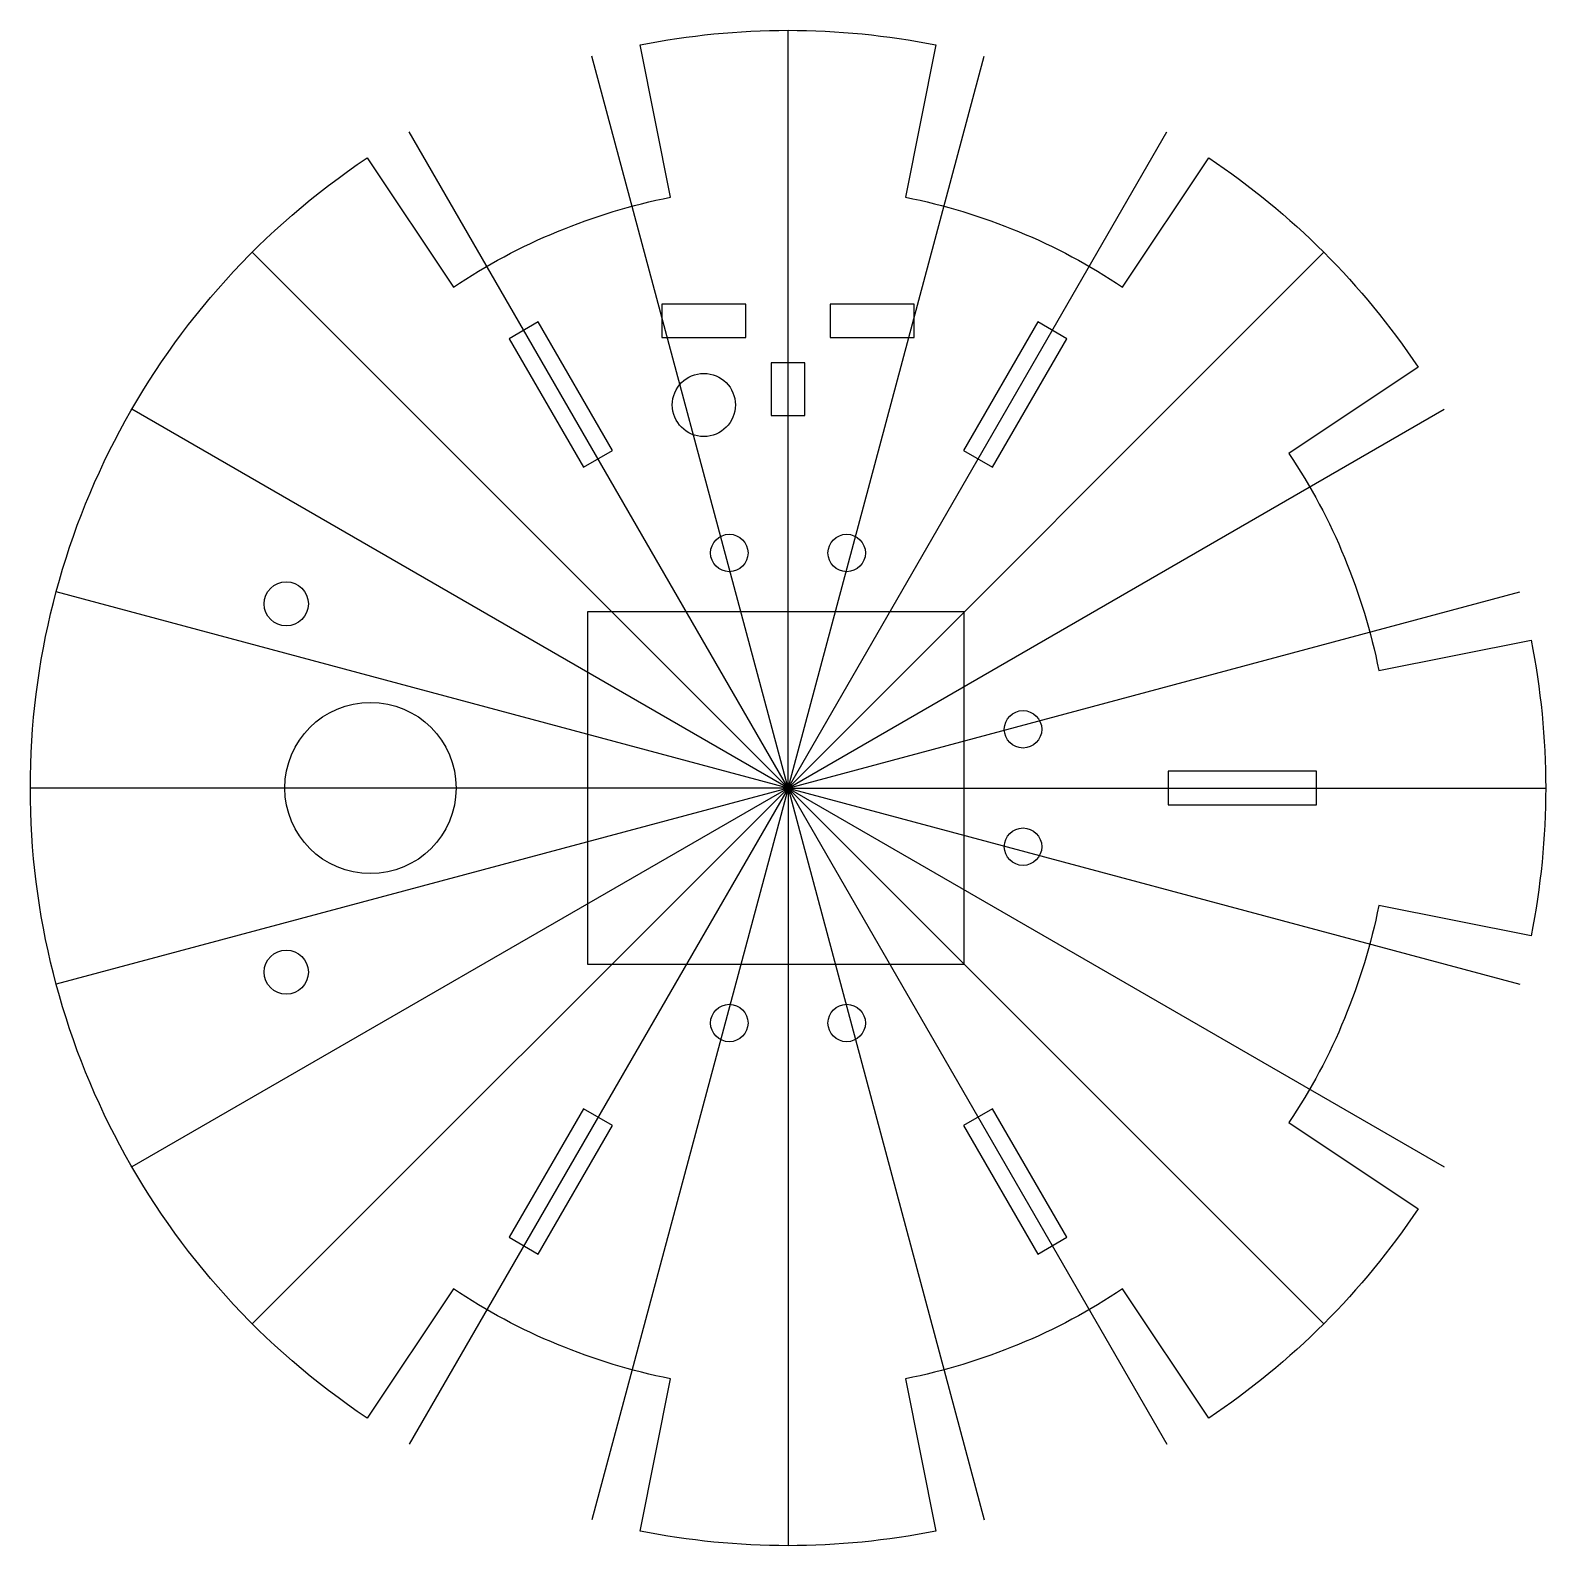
# Model space of a CAD drawing. Header units: millimetres. Extents: x -72 to 72, y -72 to 72.
import ezdxf

# ---------------------------------------------------------------- set-up
doc = ezdxf.new("R2010")
doc.units = ezdxf.units.MM
doc.layers.get('0').update_dxf_attribs({"linetype": 'CONTINUOUS'})

msp = doc.modelspace()

# ---------------------------------------------------------------- linework, layer by layer
for q in [(0, 72.02), (-18.64, 69.57), (18.64, 69.57), (-36.01, 62.38), (36.01, 62.38), (-50.93, 50.93), (50.93, 50.93), (-62.38, 36.01), (62.38, 36.01), (-69.57, 18.64), (69.57, 18.64), (-72.02, 0), (-69.57, -18.64), (-62.38, -36.01), (-50.93, -50.93), (-36.01, -62.38), (-18.64, -69.57), (0, -72.02), (18.64, -69.57), (36.01, -62.38), (50.93, -50.93), (62.38, -36.01), (69.57, -18.64), (72.02, 0)]:
    msp.add_line((0, 0), q)
msp.add_lwpolyline([(59.89, 40.01), (47.61, 31.81, -0.098491), (56.16, 11.17), (70.64, 14.05, -0.098491), (70.64, -14.05), (56.16, -11.17, -0.098491), (47.61, -31.81), (59.89, -40.01, -0.098491), (40.01, -59.89), (31.81, -47.61, -0.098491), (11.17, -56.16), (14.05, -70.64, -0.098491), (-14.05, -70.64), (-11.17, -56.16, -0.098491), (-31.81, -47.61), (-40.01, -59.89, -0.534511), (-40.01, 59.89), (-31.81, 47.61, -0.098491), (-11.17, 56.16), (-14.05, 70.64, -0.098491), (14.05, 70.64), (11.17, 56.16, -0.098491), (31.81, 47.61), (40.01, 59.89, -0.098491)], format="xyb", close=True)
for points in [[(-12, 46), (-12, 42.83), (-4, 42.83), (-4, 46)], [(12, 46), (4, 46), (4, 42.83), (12, 42.83)], [(-16.69, 32.08), (-23.74, 44.3), (-26.49, 42.71), (-19.44, 30.5)], [(19.44, 30.5), (26.49, 42.71), (23.74, 44.3), (16.69, 32.08)], [(-1.59, 40.41), (-1.59, 35.41), (1.59, 35.41), (1.59, 40.41)], [(-19.05, 16.76), (-19.05, -16.76), (16.76, -16.76), (16.76, 16.76)], [(36.13, -1.59), (50.24, -1.59), (50.24, 1.59), (36.13, 1.59)], [(-19.44, -30.5), (-26.49, -42.71), (-23.74, -44.3), (-16.69, -32.08)], [(16.69, -32.08), (23.74, -44.3), (26.49, -42.71), (19.44, -30.5)]]:
    msp.add_lwpolyline(points, close=True)
for centre, radius in [((-8, 36.41), 3), ((-5.58, 22.34), 1.78), ((5.58, 22.34), 1.78), ((-47.69, 17.5), 2.1), ((-39.69, 0), 8.14), ((22.34, 5.58), 1.78), ((22.34, -5.58), 1.78), ((-47.69, -17.5), 2.1), ((-5.58, -22.34), 1.78), ((5.58, -22.34), 1.78)]:
    msp.add_circle(centre, radius)

doc.saveas('drawing.dxf')
